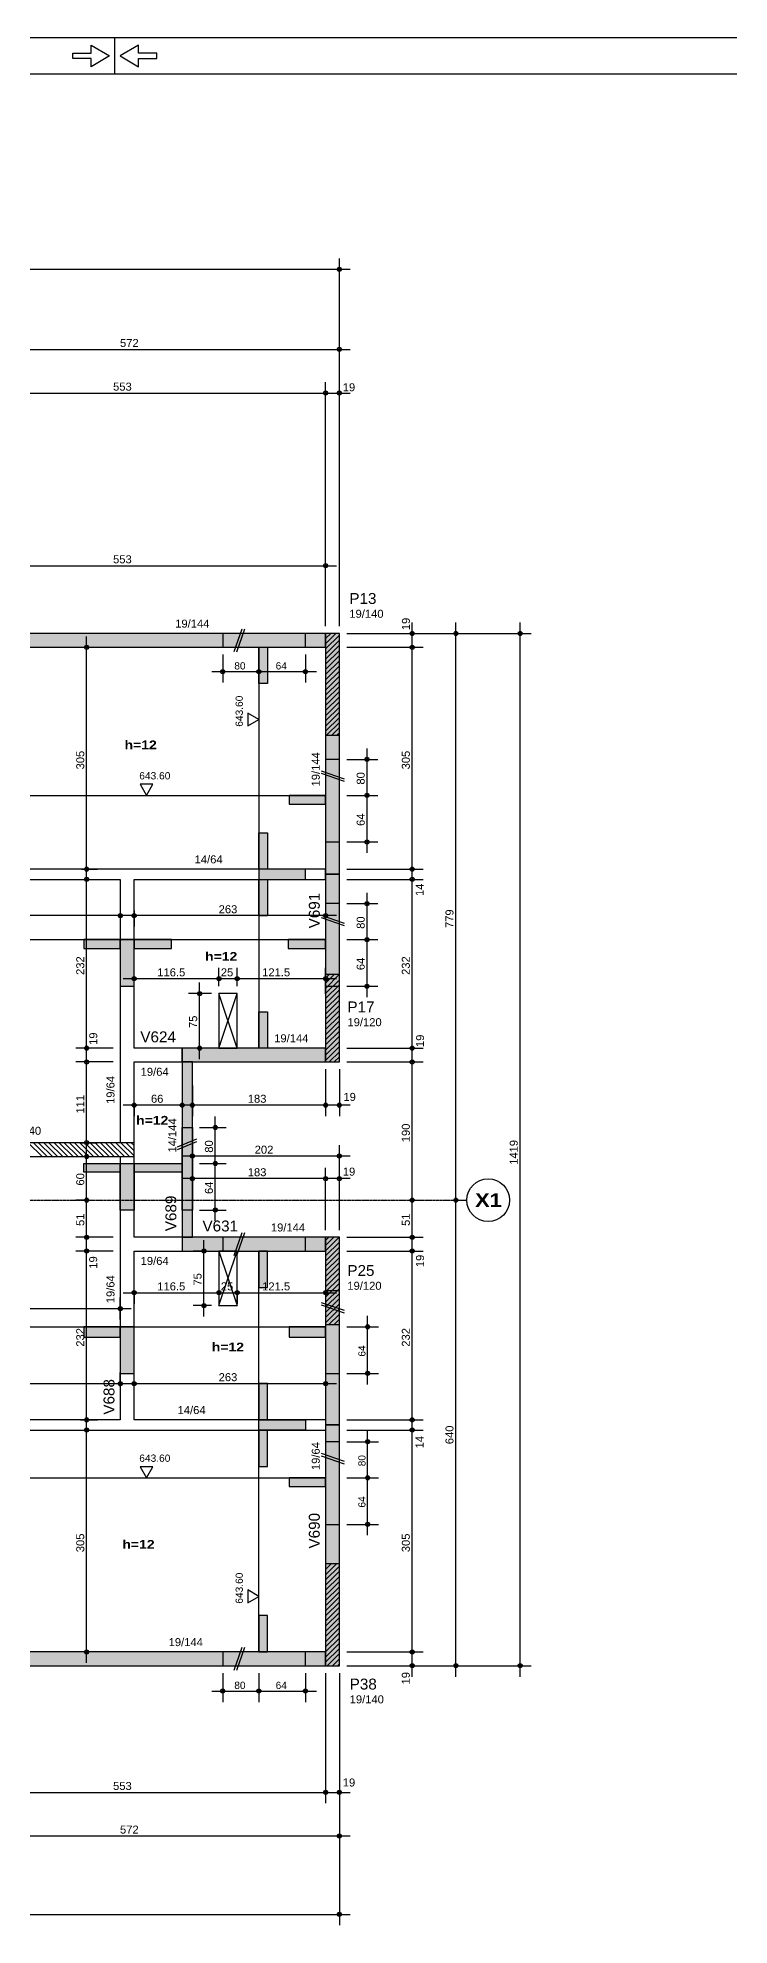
# Model space of a CAD drawing. Extents: x 0 to 7795, y 0 to 4205.
# Drawn here: x 4914 to 5864, y 1610 to 4205 of the extents above; entities that cross this region are included whole.
import ezdxf

# ---------------------------------------------------------------- set-up
doc = ezdxf.new("R2010")
doc.units = 0
doc.header["$MEASUREMENT"] = 0
for name, pattern in [('ESTILO_TQS_0002', [0.4, 0.1, -0.3]), ('ESTILO_TQS_0006', [0.3, 0.2, -0.1]), ('ESTILO_TQS_0007', [2.1, 1.5, -0.2, 0.2, -0.2])]:
    doc.linetypes.add(name, pattern=pattern)
for name, color, linetype in [('MTH-179', 1, 'CONTINUOUS'), ('MTH-224', 4, 'CONTINUOUS'), ('MTH-230', 1, 'CONTINUOUS'), ('MTH-COTAS7', 31, 'CONTINUOUS'), ('MTH-DIM-PILAR', 3, 'CONTINUOUS'), ('MTH-DIM-VIGA', 3, 'CONTINUOUS'), ('MTH-EIXO-214', 4, 'CONTINUOUS'), ('MTH-FACE-VIGA', 7, 'CONTINUOUS'), ('MTH-HACHURA-PILAR', 1, 'CONTINUOUS'), ('MTH-LINHA-SEÇÃO', 16, 'CONTINUOUS'), ('MTH-MARGEM', 5, 'CONTINUOUS'), ('MTH-PILAR-MORRE', 5, 'CONTINUOUS'), ('MTH-PILAR-SEGUE', 5, 'CONTINUOUS'), ('MTH-SIMB_COTA', 3, 'CONTINUOUS'), ('MTH-SOMB120', 56, 'CONTINUOUS'), ('MTH-SOMBRA21', 150, 'CONTINUOUS'), ('MTH-TIT1-VIGA', 5, 'CONTINUOUS'), ('MTH-TXT', 4, 'CONTINUOUS'), ('MTH-TXT-NEGRITO', 5, 'CONTINUOUS'), ('MTH-VIGA-INVERTIDA', 7, 'ESTILO_TQS_0002')]:
    doc.layers.add(name, color=color, linetype=linetype)
doc.styles.add('TQS_ARIAL', font='arial.ttf')
doc.styles.add('TQS_ARIAL_BLACK', font='ariblk.ttf')

msp = doc.modelspace()

# ---------------------------------------------------------------- linework, layer by layer
at = {"layer": 'MTH-179', "linetype": 'Continuous'}
for p, q in [((7795.004008, 4204.998269), (0.004008, 4204.998269)), ((5020.004008, 4154.998269), (5020.004008, 4204.998269))]:
    msp.add_line(p, q, dxfattribs=at)
for points in [[(5012.503275, 4179.998269), (4987.503275, 4164.998269), (4987.503275, 4176.248269), (4962.503275, 4176.248269), (4962.503275, 4183.748269), (4987.503275, 4183.748269), (4987.503275, 4194.998269), (5012.503275, 4179.998269)], [(5027.503275, 4179.998269), (5052.503275, 4164.998269), (5052.503275, 4176.248269), (5077.503275, 4176.248269), (5077.503275, 4183.748269), (5052.503275, 4183.748269), (5052.503275, 4194.998269), (5027.503275, 4179.998269)]]:
    msp.add_lwpolyline(points, dxfattribs=at)
at = {"layer": 'MTH-224', "linetype": 'Continuous'}
for points in [[(5202.548642, 3259.09894), (5217.847112, 3267.931943), (5202.548642, 3276.764067), (5202.548642, 3259.09894)], [(5054.751194, 3178.810307), (5063.584198, 3163.511837), (5072.416322, 3178.810307), (5054.751194, 3178.810307)], [(5054.751194, 2240.790798), (5063.584198, 2225.492328), (5072.416322, 2240.790798), (5054.751194, 2240.790798)], [(5202.548642, 2053.623595), (5217.847112, 2062.456598), (5202.548642, 2071.288722), (5202.548642, 2053.623595)]]:
    msp.add_lwpolyline(points, dxfattribs=at)
at = {"layer": 'MTH-230', "linetype": 'Continuous'}
for p, q in [((5163.011366, 2816.135401), (5188.011366, 2891.135401)), ((5188.011366, 2816.135401), (5163.011366, 2891.135401)), ((5163.011366, 2537.135499), (5188.011434, 2462.135499)), ((5163.011366, 2462.135499), (5188.011434, 2537.135498))]:
    msp.add_line(p, q, dxfattribs=at)
msp.add_circle((5532.930245, 2607.135465), 29.418879, dxfattribs=at)
at = {"layer": 'MTH-COTAS7', "linetype": 'Continuous'}
for p, q in [((5328.511366, 3396.1355), (5328.511366, 3901.665182)), ((561.511366, 3886.665182), (5343.511366, 3886.665182)), ((5328.511366, 3406.1355), (5328.511366, 3791.636556)), ((4741.511366, 3776.636556), (5343.511366, 3776.636556)), ((4741.511366, 3716.636556), (5324.511366, 3716.636556)), ((5294.511366, 3716.636556), (5343.511366, 3716.636556)), ((5309.511366, 3396.135501), (5309.511366, 3731.636556)), ((5309.511366, 3396.135501), (5309.511366, 3731.636556)), ((5328.511366, 3396.1355), (5328.511366, 3731.636556)), ((4741.511366, 3479.289635), (5324.511366, 3479.289635)), ((5309.511366, 3406.135501), (5309.511366, 3494.289635)), ((5428.511366, 3352.135501), (5428.511366, 3401.1355)), ((5488.511366, 2592.135465), (5488.511366, 3401.1355)), ((5576.757106, 1952.135502), (5576.757106, 3401.1355)), ((4981.296887, 3047.1355), (4981.296887, 3382.135501)), ((5338.511366, 3386.1355), (5503.511366, 3386.1355)), ((5338.511366, 3386.1355), (5591.757106, 3386.1355)), ((5338.511366, 3386.1355), (5443.511366, 3386.1355)), ((5428.511366, 3047.1355), (5428.511366, 3382.135501)), ((4980.507132, 3367.135501), (4996.296887, 3367.135501)), ((5168.281095, 3357.135501), (5168.281095, 3318.695251)), ((5281.847112, 3357.135501), (5281.847112, 3318.695251)), ((5338.511366, 3367.135501), (5443.511366, 3367.135501)), ((5338.511366, 3367.135501), (5443.511366, 3367.135501)), ((5153.281095, 3333.695251), (5232.847112, 3333.695251)), ((5202.847112, 3333.695251), (5296.847112, 3333.695251)), ((5217.847112, 3332.135501), (5217.847112, 3318.695251)), ((5217.847112, 3332.135501), (5217.847112, 3318.695251)), ((5366.515142, 3148.511837), (5366.515142, 3228.077854)), ((5338.511366, 3213.077854), (5381.515142, 3213.077854)), ((5366.515142, 3084.511837), (5366.515142, 3178.511837)), ((5338.511366, 3163.511837), (5381.515142, 3163.511837)), ((5338.511366, 3163.511837), (5381.515142, 3163.511837)), ((5338.511366, 3099.511837), (5381.515142, 3099.511837)), ((4974.19331, 3062.1355), (4996.296887, 3062.1355)), ((4981.296887, 2801.135501), (4981.296887, 3063.1355)), ((5338.511366, 3062.1355), (5443.511366, 3062.1355)), ((5338.511366, 3062.1355), (5443.511366, 3062.1355)), ((5428.511366, 3033.1355), (5428.511366, 3077.1355)), ((5428.511366, 2801.135501), (5428.511366, 3063.1355)), ((4986.511364, 3048.1355), (4996.296887, 3048.1355)), ((5338.511366, 3048.1355), (5443.511366, 3048.1355)), ((5338.511366, 3048.1355), (5443.511366, 3048.1355)), ((5027.511361, 3010.730314), (5027.511361, 2983.232143)), ((5338.511366, 3014.796526), (5381.515142, 3014.796526)), ((5366.515142, 2950.230509), (5366.515142, 3029.796526)), ((5042.511361, 2998.232143), (4633.515894, 2998.232143)), ((5324.511366, 2998.232143), (5031.511362, 2998.232143)), ((5046.511362, 3005.209208), (5046.511362, 2983.232143)), ((5309.511366, 3006.466869), (5309.511366, 2983.232143)), ((5338.511366, 2965.230509), (5381.515142, 2965.230509)), ((5338.511366, 2965.230509), (5381.515142, 2965.230509)), ((5366.515142, 2886.230509), (5366.515142, 2980.230509)), ((5178.011364, 2911.533561), (5031.511362, 2911.533561)), ((5046.511362, 2911.230509), (5046.511362, 2926.533561)), ((5136.395649, 2801.135501), (5136.395649, 2906.135495)), ((5203.011378, 2911.533561), (5148.011364, 2911.533561)), ((5163.011364, 2901.135495), (5163.011364, 2926.533561)), ((5163.011364, 2901.135495), (5163.011364, 2926.533561)), ((5324.511366, 2911.533561), (5173.011378, 2911.533561)), ((5188.011378, 2901.135495), (5188.011378, 2926.533561)), ((5188.011378, 2901.135495), (5188.011378, 2926.533561)), ((5309.511366, 2890.565791), (5309.511366, 2926.533561)), ((5153.011364, 2891.135495), (5121.395649, 2891.135495)), ((5338.511366, 2901.230509), (5381.515142, 2901.230509)), ((4981.296887, 2782.135501), (4981.296887, 2831.135501)), ((5428.511366, 2782.135501), (5428.511366, 2831.135501)), ((5017.511362, 2816.135501), (4966.296887, 2816.135501)), ((5017.511362, 2816.135501), (4966.296887, 2816.135501)), ((4981.296887, 2671.135503), (4981.296887, 2812.135501)), ((5135.522991, 2816.135501), (5121.395649, 2816.135501)), ((5338.511366, 2816.135501), (5443.511366, 2816.135501)), ((5338.511366, 2816.135501), (5443.511366, 2816.135501)), ((5428.511366, 2592.135465), (5428.511366, 2812.135501)), ((5017.511362, 2797.135501), (4966.296887, 2797.135501)), ((5017.511362, 2797.135501), (4966.296887, 2797.135501)), ((5309.511366, 2787.135501), (5309.511366, 2722.75702)), ((5309.511366, 2777.135501), (5309.511366, 2722.75702)), ((5328.511366, 2787.135501), (5328.511366, 2722.75702)), ((5338.511366, 2797.135501), (5443.511366, 2797.135501)), ((5338.511366, 2797.135501), (5443.511366, 2797.135501)), ((5126.511366, 2764.81614), (5126.511366, 2722.75702)), ((5127.511366, 2737.75702), (5031.511362, 2737.75702)), ((5046.511362, 2737.846859), (5046.511362, 2722.75702)), ((5324.511366, 2737.75702), (5111.511366, 2737.75702)), ((5112.511366, 2740.018856), (5112.511366, 2722.75702)), ((5343.511366, 2737.75702), (5294.511366, 2737.75702)), ((5136.511361, 2707.093613), (5173.025363, 2707.093613)), ((5158.025363, 2642.527597), (5158.025363, 2722.093613)), ((4972.576889, 2686.135503), (4996.296887, 2686.135503)), ((4981.296887, 2592.135465), (4981.296887, 2682.135503)), ((5126.511366, 2661.744112), (5126.511366, 2682.734436)), ((5158.025363, 2578.527597), (5158.025363, 2672.527597)), ((5328.511366, 2576.135501), (5328.511366, 2682.734436)), ((4972.742951, 2667.135503), (4996.296887, 2667.135503)), ((5343.511366, 2667.734436), (5111.511366, 2667.734436)), ((5126.511366, 2617.135465), (5126.511366, 2651.744112)), ((5136.511366, 2657.527597), (5173.025363, 2657.527597)), ((5136.511366, 2657.527597), (5173.025363, 2657.527597)), ((5309.511366, 2576.135501), (5309.511366, 2651.744112)), ((5309.511366, 2566.135501), (5309.511366, 2651.744112)), ((5328.511366, 2566.135501), (5328.511366, 2651.744112)), ((4981.296887, 2541.135501), (4981.296887, 2622.135465)), ((5324.511366, 2636.744112), (5111.511366, 2636.744112)), ((5343.511366, 2636.744112), (5294.511366, 2636.744112)), ((5428.511366, 2541.135501), (5428.511366, 2622.135465)), ((5488.511366, 1952.135502), (5488.511366, 2622.135465)), ((4984.173146, 2607.135465), (4966.296887, 2607.135465)), ((4984.173146, 2607.135465), (4966.296887, 2607.135465)), ((5429.759404, 2607.135465), (5443.511366, 2607.135465)), ((5429.759404, 2607.135465), (5443.511366, 2607.135465)), ((5489.759404, 2607.135465), (5503.511366, 2607.135465)), ((5490.732468, 2607.135465), (5503.511366, 2607.135465)), ((4981.296887, 2522.135501), (4981.296887, 2571.135501)), ((5136.511366, 2593.527597), (5173.025363, 2593.527597)), ((5428.511366, 2522.135501), (5428.511366, 2571.135501)), ((5017.511362, 2556.135501), (4966.296887, 2556.135501)), ((5017.511362, 2556.135501), (4966.296887, 2556.135501)), ((4981.296887, 2290.135499), (4981.296887, 2552.135501)), ((5142.458234, 2447.135499), (5142.458234, 2552.135501)), ((5338.511366, 2556.135501), (5443.511366, 2556.135501)), ((5338.511366, 2556.135501), (5443.511366, 2556.135501)), ((5428.511366, 2290.135499), (5428.511366, 2552.135501)), ((5017.511362, 2537.135501), (4966.296887, 2537.135501)), ((5017.511362, 2537.135501), (4966.296887, 2537.135501)), ((5139.984676, 2537.135501), (5127.458234, 2537.135501)), ((5338.511366, 2537.135501), (5443.511366, 2537.135501)), ((5338.511366, 2537.135501), (5443.511366, 2537.135501)), ((5027.511361, 2442.991494), (5027.511361, 2473.127822)), ((5031.511361, 2479.851799), (5178.011366, 2479.851799)), ((5046.511361, 2478.932403), (5046.511361, 2464.851799)), ((5148.011366, 2479.851799), (5203.011434, 2479.851799)), ((5163.011366, 2489.635499), (5163.011366, 2464.851799)), ((5163.011366, 2489.635499), (5163.011366, 2464.851799)), ((5173.011434, 2479.851799), (5324.511366, 2479.851799)), ((5188.011434, 2478.486152), (5188.011434, 2464.851799)), ((5188.011434, 2478.486152), (5188.011434, 2464.851799)), ((5309.511366, 2482.843499), (5309.511366, 2464.851799)), ((4741.511366, 2458.127822), (5042.511361, 2458.127822)), ((5153.011366, 2462.135499), (5127.458234, 2462.135499)), ((5367.314081, 2353.991494), (5367.314081, 2447.991494)), ((5338.511366, 2432.991494), (5382.314081, 2432.991494)), ((5027.511361, 2350.948365), (5027.511361, 2370.038858)), ((5046.511361, 2347.971278), (5046.511361, 2370.038858)), ((5338.511366, 2368.991494), (5382.314081, 2368.991494)), ((4633.515894, 2355.038858), (5042.511361, 2355.038858)), ((5031.511361, 2355.038858), (5324.511366, 2355.038858)), ((5309.511366, 2358.991494), (5309.511366, 2340.038858)), ((5428.511366, 2276.135499), (5428.511366, 2320.135499)), ((4972.788171, 2305.135499), (4996.296887, 2305.135499)), ((4981.296887, 1971.135501), (4981.296887, 2306.135499)), ((5338.511366, 2305.135499), (5443.511366, 2305.135499)), ((5338.511366, 2305.135499), (5443.511366, 2305.135499)), ((5338.511366, 2291.135499), (5443.511366, 2291.135499)), ((5338.511366, 2291.135499), (5443.511366, 2291.135499)), ((5367.314081, 2210.492328), (5367.314081, 2290.058344)), ((5428.511366, 1971.135501), (5428.511366, 2306.135499)), ((5338.511366, 2275.058344), (5382.314081, 2275.058344)), ((5367.314081, 2146.492328), (5367.314081, 2240.492328)), ((5338.511366, 2225.492328), (5382.314081, 2225.492328)), ((5338.511366, 2225.492328), (5382.314081, 2225.492328)), ((5338.511366, 2161.492328), (5382.314081, 2161.492328)), ((5428.511366, 1952.135502), (5428.511366, 2001.135501)), ((5338.511366, 1986.135501), (5443.511366, 1986.135501)), ((5338.511366, 1986.135501), (5443.511366, 1986.135501)), ((5168.281095, 1957.135501), (5168.281095, 1917.312793)), ((5217.847112, 1957.135501), (5217.847112, 1917.312793)), ((5217.847112, 1957.135501), (5217.847112, 1917.312793)), ((5281.847112, 1957.135501), (5281.847112, 1917.312793)), ((5309.511366, 1957.135501), (5309.511366, 1778.135501)), ((5309.511366, 1957.135501), (5309.511366, 1778.135501)), ((5328.511366, 1957.135502), (5328.511366, 1778.135501)), ((5328.511366, 1957.135502), (5328.511366, 1718.135501)), ((5328.511366, 1947.135502), (5328.511366, 1610.451785)), ((5338.511366, 1967.135502), (5443.511366, 1967.135502)), ((5338.511366, 1967.135502), (5503.511366, 1967.135502)), ((5338.511366, 1967.135502), (5591.757106, 1967.135502)), ((5153.281095, 1932.312793), (5232.847112, 1932.312793)), ((5202.847112, 1932.312793), (5296.847112, 1932.312793)), ((4741.511366, 1793.135501), (5324.511366, 1793.135501)), ((5294.511366, 1793.135501), (5343.511366, 1793.135501)), ((4741.511366, 1733.135501), (5343.511366, 1733.135501)), ((561.511366, 1625.451785), (5343.511366, 1625.451785))]:
    msp.add_line(p, q, dxfattribs=at)
at = {"layer": 'MTH-EIXO-214', "linetype": 'ESTILO_TQS_0007'}
msp.add_line((401.511366, 2607.135465), (5503.511366, 2607.135465), dxfattribs=at)
at = {"layer": 'MTH-FACE-VIGA', "linetype": 'Continuous'}
for points in [[(4925.511366, 3386.135501), (4648.515894, 3386.135501)], [(5309.511366, 3386.135501), (4925.511366, 3386.135501)], [(4648.515894, 3367.135501), (5309.511366, 3367.135501)], [(5309.511366, 3246.1355), (5309.511366, 3062.1355)], [(5328.511366, 3055.1355), (5328.511366, 3246.1355)], [(5309.511366, 3062.1355), (4648.515894, 3062.1355)], [(4629.515894, 3048.1355), (4925.511366, 3048.1355)], [(4925.511366, 3048.1355), (5027.511361, 3048.1355)], [(5027.511361, 3048.1355), (5027.511361, 2806.635501)], [(5046.511361, 2816.135501), (5046.511361, 3048.1355)], [(5046.511361, 3048.1355), (5309.511366, 3048.1355)], [(5309.511366, 3048.1355), (5309.511366, 2917.135501)], [(5328.511366, 2917.135501), (5328.511366, 3055.1355)], [(5163.011366, 2816.135401), (5188.011366, 2816.135401), (5188.011366, 2891.135401), (5163.011366, 2891.135401), (5163.011366, 2816.135401)], [(5027.511361, 2806.635501), (5027.511361, 2686.1355)], [(5119.511366, 2816.135501), (5046.511361, 2816.135501)], [(5309.511366, 2816.135501), (5119.511366, 2816.135501)], [(5046.511361, 2797.135501), (5112.511366, 2797.135501)], [(5046.511361, 2686.1355), (5046.511361, 2797.135501)], [(5112.511366, 2797.135501), (5112.511366, 2556.135501)], [(5126.511366, 2797.135501), (5309.511366, 2797.135501)], [(5126.511366, 2556.135501), (5126.511366, 2797.135501)], [(5027.511361, 2667.1355), (5027.511361, 2546.635501)], [(5046.511361, 2556.135501), (5046.511361, 2667.1355)], [(5027.511361, 2546.635501), (5027.511361, 2305.135499)], [(5112.511366, 2556.135501), (5046.511361, 2556.135501)], [(5309.511366, 2556.135501), (5126.511366, 2556.135501)], [(5046.511361, 2537.135501), (5119.511366, 2537.135501)], [(5046.511361, 2305.135499), (5046.511361, 2537.135501)], [(5119.511366, 2537.135501), (5309.511366, 2537.135501)], [(5163.011366, 2537.135499), (5163.011366, 2462.135499), (5188.011434, 2462.135499), (5188.011434, 2537.135498), (5163.011366, 2537.135499)], [(5309.511366, 2436.135501), (5309.511366, 2305.135499)], [(5328.511366, 2298.135499), (5328.511366, 2436.135501)], [(4925.511366, 2305.135499), (4629.515894, 2305.135499)], [(4648.515894, 2291.135499), (5309.511366, 2291.135499)], [(5027.511361, 2305.135499), (4925.511366, 2305.135499)], [(5309.511366, 2305.135499), (5046.511361, 2305.135499)], [(5309.511366, 2291.135499), (5309.511366, 2107.135502)], [(5328.511366, 2107.135502), (5328.511366, 2298.135499)], [(5309.511366, 1986.135501), (4648.515894, 1986.135501)], [(4648.511365, 1967.135501), (4925.511366, 1967.135501)], [(4925.511366, 1967.135501), (5309.511366, 1967.135501)]]:
    msp.add_lwpolyline(points, dxfattribs=at)
at = {"layer": 'MTH-HACHURA-PILAR', "linetype": 'Continuous'}
for p, q in [((5309.511366, 3372.038786), (5323.60808, 3386.1355)), ((5309.511366, 3379.109854), (5316.537012, 3386.1355)), ((5309.511366, 3364.967718), (5328.511366, 3383.967718)), ((5309.511366, 3357.89665), (5328.511366, 3376.89665)), ((5309.511366, 3350.825583), (5328.511366, 3369.825583)), ((5309.511366, 3343.754515), (5328.511366, 3362.754515)), ((5309.511366, 3336.683447), (5328.511366, 3355.683447)), ((5309.511366, 3329.612379), (5328.511366, 3348.612379)), ((5309.511366, 3322.541311), (5328.511366, 3341.541311)), ((5309.511366, 3315.470244), (5328.511366, 3334.470244)), ((5309.511366, 3308.399176), (5328.511366, 3327.399176)), ((5309.511366, 3301.328108), (5328.511366, 3320.328108)), ((5309.511366, 3294.25704), (5328.511366, 3313.25704)), ((5309.511366, 3287.185972), (5328.511366, 3306.185972)), ((5309.511366, 3280.114904), (5328.511366, 3299.114904)), ((5309.511366, 3273.043837), (5328.511366, 3292.043837)), ((5309.511366, 3265.972769), (5328.511366, 3284.972769)), ((5309.511366, 3258.901701), (5328.511366, 3277.901701)), ((5309.511366, 3251.830633), (5328.511366, 3270.830633)), ((5310.887301, 3246.1355), (5328.511366, 3263.759565)), ((5317.958368, 3246.1355), (5328.511366, 3256.688498)), ((5325.029436, 3246.1355), (5328.511366, 3249.61743)), ((5309.511366, 2898.277243), (5328.369624, 2917.135501)), ((5309.511366, 2905.34831), (5321.298557, 2917.135501)), ((5309.511366, 2912.419378), (5314.227489, 2917.135501)), ((5309.511366, 2891.206175), (5328.511366, 2910.206175)), ((5309.511366, 2884.135107), (5328.511366, 2903.135107)), ((5309.511366, 2877.064039), (5328.511366, 2896.064039)), ((5309.511366, 2869.992971), (5328.511366, 2888.992971)), ((5309.511366, 2862.921904), (5328.511366, 2881.921904)), ((5309.511366, 2855.850836), (5328.511366, 2874.850836)), ((5309.511366, 2848.779768), (5328.511366, 2867.779768)), ((5309.511366, 2841.7087), (5328.511366, 2860.7087)), ((5309.511366, 2834.637632), (5328.511366, 2853.637632)), ((5309.511366, 2827.566565), (5328.511366, 2846.566565)), ((5309.511366, 2820.495497), (5328.511366, 2839.495497)), ((5309.511366, 2813.424429), (5328.511366, 2832.424429)), ((5309.511366, 2806.353361), (5328.511366, 2825.353361)), ((5309.511366, 2799.282293), (5328.511366, 2818.282293)), ((5314.435642, 2797.135501), (5328.511366, 2811.211225)), ((5321.506709, 2797.135501), (5328.511366, 2804.140158)), ((4901.120263, 2686.1355), (4920.120263, 2667.1355)), ((4908.19133, 2686.1355), (4927.19133, 2667.1355)), ((4915.262398, 2686.1355), (4934.262398, 2667.1355)), ((4922.333466, 2686.1355), (4941.333466, 2667.1355)), ((4929.404534, 2686.1355), (4948.404534, 2667.1355)), ((4936.475602, 2686.1355), (4955.475602, 2667.1355)), ((4943.546669, 2686.1355), (4962.546669, 2667.1355)), ((4950.617737, 2686.1355), (4969.617737, 2667.1355)), ((4957.688805, 2686.1355), (4976.688805, 2667.1355)), ((4964.759873, 2686.1355), (4983.759873, 2667.1355)), ((4971.830941, 2686.1355), (4990.830941, 2667.1355)), ((4978.902008, 2686.1355), (4997.902008, 2667.1355)), ((4985.973076, 2686.1355), (5004.973076, 2667.1355)), ((4993.044144, 2686.1355), (5012.044144, 2667.1355)), ((5000.115212, 2686.1355), (5019.115212, 2667.1355)), ((5007.18628, 2686.1355), (5026.18628, 2667.1355)), ((5014.257348, 2686.1355), (5033.257348, 2667.1355)), ((5021.328415, 2686.1355), (5040.328415, 2667.1355)), ((5028.399483, 2686.1355), (5046.511366, 2668.023616)), ((5035.470551, 2686.1355), (5046.511366, 2675.094684)), ((5042.541619, 2686.1355), (5046.511366, 2682.165752)), ((5309.511366, 2537.652784), (5327.994083, 2556.135501)), ((5309.511366, 2544.723852), (5320.923015, 2556.135501)), ((5309.511366, 2551.79492), (5313.851947, 2556.135501)), ((5309.511366, 2530.581716), (5328.511366, 2549.581716)), ((5309.511366, 2523.510649), (5328.511366, 2542.510649)), ((5309.511366, 2516.439581), (5328.511366, 2535.439581)), ((5309.511366, 2509.368513), (5328.511366, 2528.368513)), ((5309.511366, 2502.297445), (5328.511366, 2521.297445)), ((5309.511366, 2495.226377), (5328.511366, 2514.226377)), ((5309.511366, 2488.15531), (5328.511366, 2507.15531)), ((5309.511366, 2481.084242), (5328.511366, 2500.084242)), ((5309.511366, 2474.013174), (5328.511366, 2493.013174)), ((5309.511366, 2466.942106), (5328.511366, 2485.942106)), ((5309.511366, 2459.871038), (5328.511366, 2478.871038)), ((5309.511366, 2452.799971), (5328.511366, 2471.799971)), ((5309.511366, 2445.728903), (5328.511366, 2464.728903)), ((5309.511366, 2438.657835), (5328.511366, 2457.657835)), ((5314.0601, 2436.135501), (5328.511366, 2450.586767)), ((5321.131168, 2436.135501), (5328.511366, 2443.515699)), ((5328.202236, 2436.135501), (5328.511366, 2436.444631)), ((5309.511366, 2092.175512), (5324.471356, 2107.135502)), ((5309.511366, 2099.24658), (5317.400288, 2107.135502)), ((5309.511366, 2106.317648), (5310.32922, 2107.135502)), ((5309.511366, 2085.104444), (5328.511366, 2104.104444)), ((5309.511366, 2078.033376), (5328.511366, 2097.033376)), ((5309.511366, 2070.962309), (5328.511366, 2089.962309)), ((5309.511366, 2063.891241), (5328.511366, 2082.891241)), ((5309.511366, 2056.820173), (5328.511366, 2075.820173)), ((5309.511366, 2049.749105), (5328.511366, 2068.749105)), ((5309.511366, 2042.678037), (5328.511366, 2061.678037)), ((5309.511366, 2035.60697), (5328.511366, 2054.60697)), ((5309.511366, 2028.535902), (5328.511366, 2047.535902)), ((5309.511366, 2021.464834), (5328.511366, 2040.464834)), ((5309.511366, 2014.393766), (5328.511366, 2033.393766)), ((5309.511366, 2007.322698), (5328.511366, 2026.322698)), ((5309.511366, 2000.251631), (5328.511366, 2019.251631)), ((5309.511366, 1993.180563), (5328.511366, 2012.180563)), ((5309.511366, 1986.109495), (5328.511366, 2005.109495)), ((5309.511366, 1979.038427), (5328.511366, 1998.038427)), ((5309.511366, 1971.967359), (5328.511366, 1990.967359)), ((5311.750577, 1967.135502), (5328.511366, 1983.896291)), ((5318.821644, 1967.135502), (5328.511366, 1976.825224)), ((5325.892712, 1967.135502), (5328.511366, 1969.754156))]:
    msp.add_line(p, q, dxfattribs=at)
at = {"layer": 'MTH-LINHA-SEÇÃO', "linetype": 'Continuous'}
for p, q in [((5184.14329, 3361.171612), (5195.065066, 3392.72341)), ((5187.480499, 3361.019921), (5198.402275, 3392.571718)), ((5217.847112, 3367.135501), (5217.847112, 2816.135501)), ((5303.395786, 3193.87845), (5334.947584, 3182.956674)), ((5303.547478, 3197.215659), (5335.099276, 3186.293883)), ((4354.512171, 3163.511837), (5309.511366, 3163.511837)), ((5303.395786, 2995.597122), (5334.947584, 2984.675346)), ((5303.547478, 2998.934331), (5335.099276, 2988.012555)), ((4304.512172, 2965.230509), (5046.511362, 2965.230509)), ((5046.511362, 2965.230509), (5309.511366, 2965.230509)), ((5105.923452, 2680.309643), (5132.47525, 2691.231419)), ((5106.075144, 2676.972433), (5132.626941, 2687.89421)), ((5184.14329, 2531.171612), (5195.065066, 2562.72341)), ((5187.480499, 2531.019921), (5198.402275, 2562.571718)), ((5217.847112, 1986.135501), (5217.847112, 2537.135501)), ((5303.547478, 2466.695316), (5335.099276, 2455.77354)), ((5303.395786, 2463.358107), (5334.947584, 2452.436331)), ((4304.512172, 2432.991494), (5309.511366, 2432.991494)), ((5303.547478, 2259.19615), (5335.099276, 2248.274374)), ((5303.395786, 2255.858941), (5334.947584, 2244.937164)), ((4354.512171, 2225.492328), (5309.511366, 2225.492328)), ((5184.14329, 1961.171612), (5195.065066, 1992.72341)), ((5187.480499, 1961.019921), (5198.402275, 1992.571718))]:
    msp.add_line(p, q, dxfattribs=at)
for points in [[(5168.281095, 3386.135501), (5168.281095, 3367.135501), (5281.847112, 3367.135501), (5281.847112, 3386.135501), (5168.281095, 3386.135501)], [(5217.847112, 3317.135501), (5217.847112, 3367.135501), (5229.847112, 3367.135501), (5229.847112, 3317.135501), (5217.847112, 3317.135501)], [(5328.511366, 3213.077854), (5309.511366, 3213.077854), (5309.511366, 3099.511837), (5328.511366, 3099.511837), (5328.511366, 3213.077854)], [(5309.511366, 3163.511837), (5259.511366, 3163.511837), (5259.511366, 3151.511837), (5309.511366, 3151.511837), (5309.511366, 3163.511837)], [(5217.847112, 3062.1355), (5217.847112, 3112.1355), (5229.847112, 3112.1355), (5229.847112, 3062.1355), (5217.847112, 3062.1355)], [(5281.847112, 3062.1355), (5217.847112, 3062.1355), (5217.847112, 3048.1355), (5281.847112, 3048.1355), (5281.847112, 3062.1355)], [(5217.847112, 2998.1355), (5217.847112, 3048.1355), (5229.847112, 3048.1355), (5229.847112, 2998.1355), (5217.847112, 2998.1355)], [(5328.511366, 3014.796526), (5309.511366, 3014.796526), (5309.511366, 2901.230509), (5328.511366, 2901.230509), (5328.511366, 3014.796526)], [(5027.511362, 2965.230509), (4977.511362, 2965.230509), (4977.511362, 2953.230509), (5027.511362, 2953.230509), (5027.511362, 2965.230509)], [(5046.511362, 2965.230509), (5027.511362, 2965.230509), (5027.511362, 2901.230509), (5046.511362, 2901.230509), (5046.511362, 2965.230509)], [(5098.011362, 2965.230509), (5046.511362, 2965.230509), (5046.511362, 2953.230509), (5098.011362, 2953.230509), (5098.011362, 2965.230509)], [(5309.511366, 2965.230509), (5258.011366, 2965.230509), (5258.011366, 2953.230509), (5309.511366, 2953.230509), (5309.511366, 2965.230509)], [(5217.847112, 2816.135501), (5217.847112, 2866.135501), (5229.847112, 2866.135501), (5229.847112, 2816.135501), (5217.847112, 2816.135501)], [(5112.511361, 2707.093613), (5126.511361, 2707.093613), (5126.511361, 2593.527597), (5112.511361, 2593.527597), (5112.511361, 2707.093613)], [(4977.511361, 2657.527597), (5027.511361, 2657.527597), (5027.511361, 2645.527597), (4977.511361, 2645.527597), (4977.511361, 2657.527597)], [(5027.511361, 2657.527597), (5046.511361, 2657.527597), (5046.511361, 2593.527597), (5027.511361, 2593.527597), (5027.511361, 2657.527597)], [(5046.511361, 2657.527597), (5112.511361, 2657.527597), (5112.511361, 2645.527597), (5046.511361, 2645.527597), (5046.511361, 2657.527597)], [(5168.281095, 2556.135501), (5168.281095, 2537.135501), (5281.847112, 2537.135501), (5281.847112, 2556.135501), (5168.281095, 2556.135501)], [(5217.847112, 2537.135501), (5217.847112, 2487.135501), (5229.847112, 2487.135501), (5229.847112, 2537.135501), (5217.847112, 2537.135501)], [(5328.511366, 2482.557511), (5309.511366, 2482.557511), (5309.511366, 2368.991494), (5328.511366, 2368.991494), (5328.511366, 2482.557511)], [(5027.511362, 2432.991494), (4977.511362, 2432.991494), (4977.511362, 2418.991494), (5027.511362, 2418.991494), (5027.511362, 2432.991494)], [(5046.511362, 2432.991494), (5027.511362, 2432.991494), (5027.511362, 2368.991494), (5046.511362, 2368.991494), (5046.511362, 2432.991494)], [(5309.511366, 2432.991494), (5259.511366, 2432.991494), (5259.511366, 2418.991494), (5309.511366, 2418.991494), (5309.511366, 2432.991494)], [(5217.847112, 2355.135501), (5217.847112, 2305.135501), (5229.847112, 2305.135501), (5229.847112, 2355.135501), (5217.847112, 2355.135501)], [(5281.847112, 2291.135501), (5217.847112, 2291.135501), (5217.847112, 2305.135501), (5281.847112, 2305.135501), (5281.847112, 2291.135501)], [(5217.847112, 2291.135501), (5217.847112, 2241.135501), (5229.847112, 2241.135501), (5229.847112, 2291.135501), (5217.847112, 2291.135501)], [(5328.511366, 2275.058344), (5309.511366, 2275.058344), (5309.511366, 2161.492328), (5328.511366, 2161.492328), (5328.511366, 2275.058344)], [(5309.511366, 2225.492328), (5259.511366, 2225.492328), (5259.511366, 2213.492328), (5309.511366, 2213.492328), (5309.511366, 2225.492328)], [(5217.847112, 2036.135501), (5217.847112, 1986.135501), (5229.847112, 1986.135501), (5229.847112, 2036.135501), (5217.847112, 2036.135501)], [(5168.281095, 1986.135501), (5168.281095, 1967.135501), (5281.847112, 1967.135501), (5281.847112, 1986.135501), (5168.281095, 1986.135501)]]:
    msp.add_lwpolyline(points, dxfattribs=at)
at = {"layer": 'MTH-MARGEM', "linetype": 'Continuous'}
msp.add_line((7745.004008, 4154.998269), (175.004008, 4154.998269), dxfattribs=at)
at = {"layer": 'MTH-PILAR-MORRE', "linetype": 'Continuous'}
for points in [[(5309.511366, 3246.1355), (5328.511366, 3246.1355), (5328.511366, 3386.1355), (5309.511366, 3386.1355), (5309.511366, 3246.1355)], [(5309.511366, 2797.135501), (5328.511366, 2797.135501), (5328.511366, 2917.135501), (5309.511366, 2917.135501), (5309.511366, 2797.135501)], [(5046.511366, 2667.1355), (5046.511366, 2686.1355), (4806.511366, 2686.1355), (4806.511366, 2667.1355), (5046.511366, 2667.1355)], [(5309.511366, 2436.135501), (5328.511366, 2436.135501), (5328.511366, 2556.135501), (5309.511366, 2556.135501), (5309.511366, 2436.135501)], [(5309.511366, 1967.135502), (5328.511366, 1967.135502), (5328.511366, 2107.135502), (5309.511366, 2107.135502), (5309.511366, 1967.135502)]]:
    msp.add_lwpolyline(points, dxfattribs=at)
at = {"layer": 'MTH-SIMB_COTA', "linetype": 'Continuous'}
for centre, radius in [((5328.511366, 3886.665182), 2.8), ((5328.511366, 3886.665182), 1.4), ((5328.511366, 3776.636556), 2.8), ((5328.511366, 3776.636556), 1.4), ((5309.511366, 3716.636556), 2.8), ((5309.511366, 3716.636556), 2.8), ((5309.511366, 3716.636556), 1.4), ((5309.511366, 3716.636556), 1.4), ((5328.511366, 3716.636556), 2.8), ((5328.511366, 3716.636556), 1.4), ((5309.511366, 3479.289635), 2.8), ((5309.511366, 3479.289635), 1.4), ((5428.511366, 3386.1355), 2.8), ((5428.511366, 3386.1355), 1.4), ((5488.511366, 3386.1355), 2.8), ((5488.511366, 3386.1355), 1.4), ((5576.757106, 3386.1355), 2.8), ((5576.757106, 3386.1355), 1.4), ((4981.296887, 3367.135501), 2.8), ((4981.296887, 3367.135501), 1.4), ((5428.511366, 3367.135501), 2.8), ((5428.511366, 3367.135501), 2.8), ((5428.511366, 3367.135501), 1.4), ((5428.511366, 3367.135501), 1.4), ((5168.281095, 3333.695251), 2.8), ((5168.281095, 3333.695251), 1.4), ((5217.847112, 3333.695251), 2.8), ((5217.847112, 3333.695251), 2.8), ((5217.847112, 3333.695251), 1.4), ((5217.847112, 3333.695251), 1.4), ((5281.847112, 3333.695251), 2.8), ((5281.847112, 3333.695251), 1.4), ((5366.515142, 3213.077854), 2.8), ((5366.515142, 3213.077854), 1.4), ((5366.515142, 3163.511837), 2.8), ((5366.515142, 3163.511837), 2.8), ((5366.515142, 3163.511837), 1.4), ((5366.515142, 3163.511837), 1.4), ((5366.515142, 3099.511837), 2.8), ((5366.515142, 3099.511837), 1.4), ((4981.296887, 3062.1355), 2.8), ((4981.296887, 3062.1355), 1.4), ((5428.511366, 3062.1355), 2.8), ((5428.511366, 3062.1355), 2.8), ((5428.511366, 3062.1355), 1.4), ((5428.511366, 3062.1355), 1.4), ((4981.296887, 3048.1355), 2.8), ((4981.296887, 3048.1355), 1.4), ((5428.511366, 3048.1355), 2.8), ((5428.511366, 3048.1355), 2.8), ((5428.511366, 3048.1355), 1.4), ((5428.511366, 3048.1355), 1.4), ((5366.515142, 3014.796526), 2.8), ((5366.515142, 3014.796526), 1.4), ((5027.511361, 2998.232143), 2.8), ((5027.511361, 2998.232143), 1.4), ((5046.511362, 2998.232143), 2.8), ((5046.511362, 2998.232143), 1.4), ((5309.511366, 2998.232143), 2.8), ((5309.511366, 2998.232143), 1.4), ((5366.515142, 2965.230509), 2.8), ((5366.515142, 2965.230509), 2.8), ((5366.515142, 2965.230509), 1.4), ((5366.515142, 2965.230509), 1.4), ((5046.511362, 2911.533561), 2.8), ((5046.511362, 2911.533561), 1.4), ((5163.011364, 2911.533561), 2.8), ((5163.011364, 2911.533561), 2.8), ((5163.011364, 2911.533561), 1.4), ((5163.011364, 2911.533561), 1.4), ((5188.011378, 2911.533561), 2.8), ((5188.011378, 2911.533561), 2.8), ((5188.011378, 2911.533561), 1.4), ((5188.011378, 2911.533561), 1.4), ((5309.511366, 2911.533561), 2.8), ((5309.511366, 2911.533561), 1.4), ((5136.395649, 2891.135495), 2.8), ((5136.395649, 2891.135495), 1.4), ((5366.515142, 2901.230509), 2.8), ((5366.515142, 2901.230509), 1.4), ((4981.296887, 2816.135501), 2.8), ((4981.296887, 2816.135501), 2.8), ((4981.296887, 2816.135501), 1.4), ((4981.296887, 2816.135501), 1.4), ((5136.395649, 2816.135501), 2.8), ((5136.395649, 2816.135501), 1.4), ((5428.511366, 2816.135501), 2.8), ((5428.511366, 2816.135501), 2.8), ((5428.511366, 2816.135501), 1.4), ((5428.511366, 2816.135501), 1.4), ((4981.296887, 2797.135501), 2.8), ((4981.296887, 2797.135501), 2.8), ((4981.296887, 2797.135501), 1.4), ((4981.296887, 2797.135501), 1.4), ((5428.511366, 2797.135501), 2.8), ((5428.511366, 2797.135501), 2.8), ((5428.511366, 2797.135501), 1.4), ((5428.511366, 2797.135501), 1.4), ((5046.511362, 2737.75702), 2.8), ((5046.511362, 2737.75702), 1.4), ((5112.511366, 2737.75702), 2.8), ((5112.511366, 2737.75702), 1.4), ((5126.511366, 2737.75702), 2.8), ((5126.511366, 2737.75702), 1.4), ((5309.511366, 2737.75702), 2.8), ((5309.511366, 2737.75702), 2.8), ((5309.511366, 2737.75702), 1.4), ((5309.511366, 2737.75702), 1.4), ((5328.511366, 2737.75702), 2.8), ((5328.511366, 2737.75702), 1.4), ((5158.025363, 2707.093613), 2.8), ((5158.025363, 2707.093613), 1.4), ((4981.296887, 2686.135503), 2.8), ((4981.296887, 2686.135503), 1.4), ((4981.296887, 2667.135503), 2.8), ((4981.296887, 2667.135503), 1.4), ((5126.511366, 2667.734436), 2.8), ((5126.511366, 2667.734436), 1.4), ((5158.025363, 2657.527597), 2.8), ((5158.025363, 2657.527597), 2.8), ((5158.025363, 2657.527597), 1.4), ((5158.025363, 2657.527597), 1.4), ((5328.511366, 2667.734436), 2.8), ((5328.511366, 2667.734436), 1.4), ((5126.511366, 2636.744112), 2.8), ((5126.511366, 2636.744112), 1.4), ((5309.511366, 2636.744112), 2.8), ((5309.511366, 2636.744112), 2.8), ((5309.511366, 2636.744112), 1.4), ((5309.511366, 2636.744112), 1.4), ((5328.511366, 2636.744112), 2.8), ((5328.511366, 2636.744112), 1.4), ((4981.296887, 2607.135465), 2.8), ((4981.296887, 2607.135465), 2.8), ((4981.296887, 2607.135465), 1.4), ((4981.296887, 2607.135465), 1.4), ((5158.025363, 2593.527597), 2.8), ((5158.025363, 2593.527597), 1.4), ((5428.511366, 2607.135465), 2.8), ((5428.511366, 2607.135465), 2.8), ((5428.511366, 2607.135465), 1.4), ((5428.511366, 2607.135465), 1.4), ((5488.511366, 2607.135465), 2.8), ((5488.511366, 2607.135465), 2.8), ((5488.511366, 2607.135465), 1.4), ((5488.511366, 2607.135465), 1.4), ((4981.296887, 2556.135501), 2.8), ((4981.296887, 2556.135501), 2.8), ((4981.296887, 2556.135501), 1.4), ((4981.296887, 2556.135501), 1.4), ((5428.511366, 2556.135501), 2.8), ((5428.511366, 2556.135501), 2.8), ((5428.511366, 2556.135501), 1.4), ((5428.511366, 2556.135501), 1.4), ((4981.296887, 2537.135501), 2.8), ((4981.296887, 2537.135501), 2.8), ((4981.296887, 2537.135501), 1.4), ((4981.296887, 2537.135501), 1.4), ((5142.458234, 2537.135501), 2.8), ((5142.458234, 2537.135501), 1.4), ((5428.511366, 2537.135501), 2.8), ((5428.511366, 2537.135501), 2.8), ((5428.511366, 2537.135501), 1.4), ((5428.511366, 2537.135501), 1.4), ((5046.511361, 2479.851799), 2.8), ((5046.511361, 2479.851799), 1.4), ((5142.458234, 2462.135499), 2.8), ((5163.011366, 2479.851799), 2.8), ((5163.011366, 2479.851799), 2.8), ((5163.011366, 2479.851799), 1.4), ((5163.011366, 2479.851799), 1.4), ((5188.011434, 2479.851799), 2.8), ((5188.011434, 2479.851799), 2.8), ((5188.011434, 2479.851799), 1.4), ((5188.011434, 2479.851799), 1.4), ((5309.511366, 2479.851799), 2.8), ((5309.511366, 2479.851799), 1.4), ((5027.511361, 2458.127822), 2.8), ((5027.511361, 2458.127822), 1.4), ((5142.458234, 2462.135499), 1.4), ((5367.314081, 2432.991494), 2.8), ((5367.314081, 2432.991494), 1.4), ((5367.314081, 2368.991494), 2.8), ((5367.314081, 2368.991494), 1.4), ((5027.511361, 2355.038858), 2.8), ((5027.511361, 2355.038858), 1.4), ((5046.511361, 2355.038858), 2.8), ((5046.511361, 2355.038858), 1.4), ((5309.511366, 2355.038858), 2.8), ((5309.511366, 2355.038858), 1.4), ((4981.296887, 2305.135499), 2.8), ((4981.296887, 2291.135499), 2.8), ((4981.296887, 2305.135499), 1.4), ((4981.296887, 2291.135499), 1.4), ((5428.511366, 2305.135499), 2.8), ((5428.511366, 2305.135499), 2.8), ((5428.511366, 2291.135499), 2.8), ((5428.511366, 2291.135499), 2.8), ((5428.511366, 2305.135499), 1.4), ((5428.511366, 2305.135499), 1.4), ((5428.511366, 2291.135499), 1.4), ((5428.511366, 2291.135499), 1.4), ((5367.314081, 2275.058344), 2.8), ((5367.314081, 2275.058344), 1.4), ((5367.314081, 2225.492328), 2.8), ((5367.314081, 2225.492328), 2.8), ((5367.314081, 2225.492328), 1.4), ((5367.314081, 2225.492328), 1.4), ((5367.314081, 2161.492328), 2.8), ((5367.314081, 2161.492328), 1.4), ((4981.296887, 1986.135501), 2.8), ((4981.296887, 1986.135501), 1.4), ((5428.511366, 1986.135501), 2.8), ((5428.511366, 1986.135501), 2.8), ((5428.511366, 1986.135501), 1.4), ((5428.511366, 1986.135501), 1.4), ((5428.511366, 1967.135502), 2.8), ((5428.511366, 1967.135502), 1.4), ((5488.511366, 1967.135502), 2.8), ((5488.511366, 1967.135502), 1.4), ((5576.757106, 1967.135502), 2.8), ((5576.757106, 1967.135502), 1.4), ((5168.281095, 1932.312793), 2.8), ((5168.281095, 1932.312793), 1.4), ((5217.847112, 1932.312793), 2.8), ((5217.847112, 1932.312793), 2.8), ((5217.847112, 1932.312793), 1.4), ((5217.847112, 1932.312793), 1.4), ((5281.847112, 1932.312793), 2.8), ((5281.847112, 1932.312793), 1.4), ((5309.511366, 1793.135501), 2.8), ((5309.511366, 1793.135501), 2.8), ((5309.511366, 1793.135501), 1.4), ((5309.511366, 1793.135501), 1.4), ((5328.511366, 1793.135501), 2.8), ((5328.511366, 1793.135501), 1.4), ((5328.511366, 1733.135501), 2.8), ((5328.511366, 1733.135501), 1.4), ((5328.511366, 1625.451785), 2.8), ((5328.511366, 1625.451785), 1.4)]:
    msp.add_circle(centre, radius, dxfattribs=at)
at = {"layer": 'MTH-SOMB120', "linetype": 'Continuous'}
for points in [[(4634.511366, 3367.135501), (5309.511366, 3367.135501), (5309.511366, 3386.135501), (4648.511366, 3386.135501)], [(5328.511366, 3055.135534), (5328.511366, 3386.1355), (5309.511366, 3386.1355), (5309.511366, 3055.135534), (5328.511366, 3055.135534)], [(5328.511366, 3055.135534), (5309.511366, 3055.135534), (5309.511366, 2797.135501), (5328.511366, 2797.135501), (5328.511366, 3055.135534)], [(5112.511366, 2797.135534), (5309.411366, 2797.135534), (5309.411366, 2816.135534), (5112.511366, 2816.135534), (5112.511366, 2797.135534)], [(5126.511366, 2556.135534), (5126.511366, 2797.135534), (5112.511366, 2797.135534), (5112.511366, 2556.135534), (5126.511366, 2556.135534)], [(5112.511366, 2537.135534), (5309.411366, 2537.135534), (5309.411366, 2556.135534), (5112.511366, 2556.135534), (5112.511366, 2537.135534)], [(5328.511366, 2298.135533), (5328.511366, 2556.135501), (5309.511366, 2556.135501), (5309.511366, 2298.135533), (5328.511366, 2298.135533)], [(5328.511366, 2298.135533), (5309.511366, 2298.135533), (5309.511366, 1967.235535), (5328.511366, 1967.235535), (5328.511366, 2298.135533)], [(4648.511366, 1967.135572), (5309.511366, 1967.135572), (5309.511366, 1986.135572), (4634.511366, 1986.135572)]]:
    msp.add_lwpolyline(points, dxfattribs=at)
for points in [[(5309.511366, 3367.135501), (4648.511366, 3386.135501), (4634.511366, 3367.135501)], [(5309.511366, 3367.135501), (5309.511366, 3386.135501), (4648.511366, 3386.135501)], [(5328.511366, 3055.135534), (5328.511366, 3386.1355), (5309.511366, 3386.1355)], [(5328.511366, 3055.135534), (5309.511366, 3386.1355), (5309.511366, 3055.135534)], [(5328.511366, 3055.135534), (5309.511366, 3055.135534), (5309.511366, 2797.135501)], [(5328.511366, 3055.135534), (5309.511366, 2797.135501), (5328.511366, 2797.135501)], [(5328.511366, 3055.135534), (5309.511366, 3055.135534), (5328.511366, 3055.135534)], [(5328.511366, 3055.135534), (5328.511366, 2797.135501), (5328.511366, 3055.135534)], [(5112.511366, 2797.135534), (5309.411366, 2797.135534), (5309.411366, 2816.135534)], [(5112.511366, 2797.135534), (5309.411366, 2816.135534), (5112.511366, 2816.135534)], [(5112.511366, 2797.135534), (5112.511366, 2816.135534), (5112.511366, 2797.135534)], [(5126.511366, 2556.135534), (5126.511366, 2797.135534), (5112.511366, 2797.135534)], [(5126.511366, 2556.135534), (5112.511366, 2797.135534), (5112.511366, 2556.135534)], [(5112.511366, 2537.135534), (5309.411366, 2537.135534), (5309.411366, 2556.135534)], [(5112.511366, 2537.135534), (5309.411366, 2556.135534), (5112.511366, 2556.135534)], [(5112.511366, 2537.135534), (5112.511366, 2556.135534), (5112.511366, 2537.135534)], [(5126.511366, 2556.135534), (5112.511366, 2556.135534), (5126.511366, 2556.135534)], [(5328.511366, 2298.135533), (5328.511366, 2556.135501), (5309.511366, 2556.135501)], [(5328.511366, 2298.135533), (5309.511366, 2556.135501), (5309.511366, 2298.135533)], [(5328.511366, 2298.135533), (5309.511366, 2298.135533), (5309.511366, 1967.235535)], [(5328.511366, 2298.135533), (5309.511366, 1967.235535), (5328.511366, 1967.235535)], [(5328.511366, 2298.135533), (5309.511366, 2298.135533), (5328.511366, 2298.135533)], [(5328.511366, 2298.135533), (5328.511366, 1967.235535), (5328.511366, 2298.135533)], [(4634.511366, 1986.135572), (4648.511366, 1967.135572), (5309.511366, 1986.135572)], [(5309.511366, 1986.135572), (4648.511366, 1967.135572), (5309.511366, 1967.135572)]]:
    msp.add_solid(points, dxfattribs=at)
at = {"layer": 'MTH-SOMBRA21', "linetype": 'Continuous'}
for points in [[(5168.281095, 3386.135501), (5168.281095, 3367.135501), (5281.847112, 3367.135501)], [(5168.281095, 3386.135501), (5281.847112, 3367.135501), (5281.847112, 3386.135501)], [(5168.281095, 3386.135501), (5281.847112, 3386.135501), (5168.281095, 3386.135501)], [(5217.847112, 3317.135501), (5217.847112, 3367.135501), (5229.847112, 3367.135501)], [(5217.847112, 3317.135501), (5229.847112, 3367.135501), (5229.847112, 3317.135501)], [(5217.847112, 3317.135501), (5229.847112, 3317.135501), (5217.847112, 3317.135501)], [(5328.511366, 3213.077854), (5309.511366, 3213.077854), (5309.511366, 3099.511837)], [(5328.511366, 3213.077854), (5309.511366, 3099.511837), (5328.511366, 3099.511837)], [(5328.511366, 3213.077854), (5328.511366, 3099.511837), (5328.511366, 3213.077854)], [(5309.511366, 3163.511837), (5259.511366, 3163.511837), (5259.511366, 3151.511837)], [(5309.511366, 3163.511837), (5259.511366, 3151.511837), (5309.511366, 3151.511837)], [(5309.511366, 3163.511837), (5309.511366, 3151.511837), (5309.511366, 3163.511837)], [(5217.847112, 3062.1355), (5217.847112, 3112.1355), (5229.847112, 3112.1355)], [(5217.847112, 3062.1355), (5229.847112, 3112.1355), (5229.847112, 3062.1355)], [(5217.847112, 3062.1355), (5229.847112, 3062.1355), (5217.847112, 3062.1355)], [(5281.847112, 3062.1355), (5217.847112, 3062.1355), (5217.847112, 3048.1355)], [(5281.847112, 3062.1355), (5217.847112, 3048.1355), (5281.847112, 3048.1355)], [(5281.847112, 3062.1355), (5281.847112, 3048.1355), (5281.847112, 3062.1355)], [(5217.847112, 2998.1355), (5217.847112, 3048.1355), (5229.847112, 3048.1355)], [(5217.847112, 2998.1355), (5229.847112, 3048.1355), (5229.847112, 2998.1355)], [(5328.511366, 3014.796526), (5309.511366, 3014.796526), (5309.511366, 2901.230509)], [(5328.511366, 3014.796526), (5309.511366, 2901.230509), (5328.511366, 2901.230509)], [(5328.511366, 3014.796526), (5328.511366, 2901.230509), (5328.511366, 3014.796526)], [(5217.847112, 2998.1355), (5229.847112, 2998.1355), (5217.847112, 2998.1355)], [(5027.511362, 2965.230509), (4977.511362, 2965.230509), (4977.511362, 2953.230509)], [(5027.511362, 2965.230509), (4977.511362, 2953.230509), (5027.511362, 2953.230509)], [(5046.511362, 2965.230509), (5027.511362, 2965.230509), (5027.511362, 2901.230509)], [(5046.511362, 2965.230509), (5027.511362, 2901.230509), (5046.511362, 2901.230509)], [(5027.511362, 2965.230509), (5027.511362, 2953.230509), (5027.511362, 2965.230509)], [(5098.011362, 2965.230509), (5046.511362, 2965.230509), (5046.511362, 2953.230509)], [(5098.011362, 2965.230509), (5046.511362, 2953.230509), (5098.011362, 2953.230509)], [(5046.511362, 2965.230509), (5046.511362, 2901.230509), (5046.511362, 2965.230509)], [(5098.011362, 2965.230509), (5098.011362, 2953.230509), (5098.011362, 2965.230509)], [(5309.511366, 2965.230509), (5258.011366, 2965.230509), (5258.011366, 2953.230509)], [(5309.511366, 2965.230509), (5258.011366, 2953.230509), (5309.511366, 2953.230509)], [(5309.511366, 2965.230509), (5309.511366, 2953.230509), (5309.511366, 2965.230509)], [(5217.847112, 2816.135501), (5217.847112, 2866.135501), (5229.847112, 2866.135501)], [(5217.847112, 2816.135501), (5229.847112, 2866.135501), (5229.847112, 2816.135501)], [(5217.847112, 2816.135501), (5229.847112, 2816.135501), (5217.847112, 2816.135501)], [(5112.511361, 2707.093613), (5126.511361, 2707.093613), (5126.511361, 2593.527597)], [(5112.511361, 2707.093613), (5126.511361, 2593.527597), (5112.511361, 2593.527597)], [(5112.511361, 2707.093613), (5112.511361, 2593.527597), (5112.511361, 2707.093613)], [(4977.511361, 2657.527597), (5027.511361, 2657.527597), (5027.511361, 2645.527597)], [(4977.511361, 2657.527597), (5027.511361, 2645.527597), (4977.511361, 2645.527597)], [(4977.511361, 2657.527597), (4977.511361, 2645.527597), (4977.511361, 2657.527597)], [(5027.511361, 2657.527597), (5046.511361, 2657.527597), (5046.511361, 2593.527597)], [(5027.511361, 2657.527597), (5046.511361, 2593.527597), (5027.511361, 2593.527597)], [(5027.511361, 2657.527597), (5027.511361, 2593.527597), (5027.511361, 2657.527597)], [(5046.511361, 2657.527597), (5112.511361, 2657.527597), (5112.511361, 2645.527597)], [(5046.511361, 2657.527597), (5112.511361, 2645.527597), (5046.511361, 2645.527597)], [(5046.511361, 2657.527597), (5046.511361, 2645.527597), (5046.511361, 2657.527597)], [(5168.281095, 2556.135501), (5168.281095, 2537.135501), (5281.847112, 2537.135501)], [(5168.281095, 2556.135501), (5281.847112, 2537.135501), (5281.847112, 2556.135501)], [(5168.281095, 2556.135501), (5281.847112, 2556.135501), (5168.281095, 2556.135501)], [(5217.847112, 2537.135501), (5217.847112, 2487.135501), (5229.847112, 2487.135501)], [(5217.847112, 2537.135501), (5229.847112, 2487.135501), (5229.847112, 2537.135501)], [(5217.847112, 2537.135501), (5229.847112, 2537.135501), (5217.847112, 2537.135501)], [(5328.511366, 2482.557511), (5309.511366, 2482.557511), (5309.511366, 2368.991494)], [(5328.511366, 2482.557511), (5309.511366, 2368.991494), (5328.511366, 2368.991494)], [(5328.511366, 2482.557511), (5328.511366, 2368.991494), (5328.511366, 2482.557511)], [(5027.511362, 2432.991494), (4977.511362, 2432.991494), (4977.511362, 2418.991494)], [(5027.511362, 2432.991494), (4977.511362, 2418.991494), (5027.511362, 2418.991494)], [(5046.511362, 2432.991494), (5027.511362, 2432.991494), (5027.511362, 2368.991494)], [(5046.511362, 2432.991494), (5027.511362, 2368.991494), (5046.511362, 2368.991494)], [(5027.511362, 2432.991494), (5027.511362, 2418.991494), (5027.511362, 2432.991494)], [(5046.511362, 2432.991494), (5046.511362, 2368.991494), (5046.511362, 2432.991494)], [(5309.511366, 2432.991494), (5259.511366, 2432.991494), (5259.511366, 2418.991494)], [(5309.511366, 2432.991494), (5259.511366, 2418.991494), (5309.511366, 2418.991494)], [(5309.511366, 2432.991494), (5309.511366, 2418.991494), (5309.511366, 2432.991494)], [(5217.847112, 2355.135501), (5217.847112, 2305.135501), (5229.847112, 2305.135501)], [(5217.847112, 2355.135501), (5229.847112, 2305.135501), (5229.847112, 2355.135501)], [(5217.847112, 2355.135501), (5229.847112, 2355.135501), (5217.847112, 2355.135501)], [(5281.847112, 2291.135501), (5217.847112, 2291.135501), (5217.847112, 2305.135501)], [(5281.847112, 2291.135501), (5217.847112, 2305.135501), (5281.847112, 2305.135501)], [(5217.847112, 2291.135501), (5217.847112, 2241.135501), (5229.847112, 2241.135501)], [(5217.847112, 2291.135501), (5229.847112, 2241.135501), (5229.847112, 2291.135501)], [(5217.847112, 2291.135501), (5229.847112, 2291.135501), (5217.847112, 2291.135501)], [(5281.847112, 2291.135501), (5281.847112, 2305.135501), (5281.847112, 2291.135501)], [(5328.511366, 2275.058344), (5309.511366, 2275.058344), (5309.511366, 2161.492328)], [(5328.511366, 2275.058344), (5309.511366, 2161.492328), (5328.511366, 2161.492328)], [(5328.511366, 2275.058344), (5328.511366, 2161.492328), (5328.511366, 2275.058344)], [(5309.511366, 2225.492328), (5259.511366, 2225.492328), (5259.511366, 2213.492328)], [(5309.511366, 2225.492328), (5259.511366, 2213.492328), (5309.511366, 2213.492328)], [(5309.511366, 2225.492328), (5309.511366, 2213.492328), (5309.511366, 2225.492328)], [(5217.847112, 2036.135501), (5217.847112, 1986.135501), (5229.847112, 1986.135501)], [(5217.847112, 2036.135501), (5229.847112, 1986.135501), (5229.847112, 2036.135501)], [(5217.847112, 2036.135501), (5229.847112, 2036.135501), (5217.847112, 2036.135501)], [(5168.281095, 1986.135501), (5168.281095, 1967.135501), (5281.847112, 1967.135501)], [(5168.281095, 1986.135501), (5281.847112, 1967.135501), (5281.847112, 1986.135501)], [(5168.281095, 1986.135501), (5281.847112, 1986.135501), (5168.281095, 1986.135501)]]:
    msp.add_solid(points, dxfattribs=at)
at = {"layer": 'MTH-VIGA-INVERTIDA', "linetype": 'ESTILO_TQS_0006'}
for p, q in [((4918.511366, 3367.135501), (4932.511366, 3367.135501)), ((5309.511366, 3048.1355), (5309.511366, 3062.1355)), ((5112.511366, 2797.135501), (5112.511366, 2816.135501)), ((5112.511366, 2556.135501), (5112.511366, 2537.135501)), ((5309.511366, 2305.135499), (5309.511366, 2291.135499))]:
    msp.add_line(p, q, dxfattribs=at)

# ---------------------------------------------------------------- texts
at = {"layer": 'MTH-COTAS7', "linetype": 'Continuous', "style": 'TQS_ARIAL'}
for s, height, p in [('572', 11, (5027.111366, 3779.936556)), ('553', 11, (5017.611366, 3719.936556)), ('19', 11, (5333.062591, 3719.065443)), ('553', 11, (5017.611366, 3482.589635)), ('80', 9.9, (5184.154104, 3336.665251)), ('64', 9.9, (5240.937112, 3336.665251)), ('263', 11, (5162.611364, 3001.532143)), ('116.5', 11, (5078.361363, 2914.833561)), ('25', 11, (5165.611371, 2914.833561)), ('121.5', 11, (5222.361372, 2914.833561)), ('66', 11, (5069.611364, 2741.05702)), ('183', 11, (5202.611366, 2741.05702)), ('19', 11, (5333.981627, 2743.584932)), ('202', 11, (5212.111366, 2671.034436)), ('183', 11, (5202.611366, 2640.044112)), ('19', 11, (5333.13899, 2640.88675)), ('116.5', 11, (5078.361364, 2483.151799)), ('25', 11, (5165.6114, 2483.151799)), ('121.5', 11, (5222.3614, 2483.151799)), ('263', 11, (5162.611364, 2358.338858)), ('80', 9.9, (5184.154104, 1935.282793)), ('64', 9.9, (5240.937112, 1935.282793)), ('553', 11, (5017.611366, 1796.435501)), ('19', 11, (5333.072742, 1801.199504)), ('572', 11, (5027.111366, 1736.435501))]:
    msp.add_text(s, height=height, dxfattribs=at).set_placement(p)
for s, height, p in [('19', 11, (5425.360422, 3390.59534)), ('305', 11, (4977.996887, 3199.2355)), ('305', 11, (5425.211366, 3199.2355)), ('80', 11, (5363.215142, 3178.394846)), ('64', 11, (5363.215142, 3121.611837)), ('14', 11, (5444.225809, 3025.289097)), ('80', 11, (5363.215142, 2980.113518)), ('779', 11, (5485.211366, 2981.235483)), ('232', 11, (4977.996887, 2916.7355)), ('64', 11, (5363.215142, 2923.330509)), ('232', 11, (5425.211366, 2916.7355)), ('75', 11, (5133.095649, 2843.735498)), ('19', 11, (4995.879667, 2820.545429)), ('19', 11, (5444.740142, 2817.647774)), ('111', 11, (4977.996887, 2726.235502)), ('190', 11, (5425.211366, 2686.735483)), ('80', 11, (5154.725363, 2672.410605)), ('1419', 11, (5573.457106, 2655.735501)), ('60', 11, (4977.996887, 2627.235484)), ('64', 11, (5154.725363, 2615.627597)), ('51', 11, (4977.996887, 2571.735483)), ('51', 11, (5425.211366, 2571.735483)), ('19', 11, (4995.784796, 2512.949971)), ('19', 11, (5444.757921, 2515.01992)), ('75', 11, (5139.158234, 2489.7355)), ('232', 11, (4977.996887, 2405.7355)), ('232', 11, (5425.211366, 2405.7355)), ('64', 9.9, (5364.344081, 2392.081494)), ('640', 11, (5485.211366, 2271.735484)), ('14', 11, (5444.029774, 2266.040717)), ('80', 9.9, (5364.344081, 2241.365336)), ('64', 9.9, (5364.344081, 2184.582328)), ('305', 11, (4977.996887, 2123.2355)), ('305', 11, (5425.211366, 2123.2355)), ('19', 11, (5425.211366, 1941.468839))]:
    msp.add_text(s, height=height, rotation=90, dxfattribs=at).set_placement(p)
at = {"layer": 'MTH-DIM-PILAR', "linetype": 'Continuous', "style": 'TQS_ARIAL'}
for s, p in [('19/140', (5342.157677, 3407.731095)), ('19/120', (5339.534968, 2846.283255)), ('19/240', (4871.787655, 2697.034829)), ('19/120', (5339.420854, 2483.993757)), ('19/140', (5342.61248, 1915.480089))]:
    msp.add_text(s, height=11, dxfattribs=at).set_placement(p)
at = {"layer": 'MTH-DIM-VIGA', "linetype": 'Continuous', "style": 'TQS_ARIAL'}
for s, p in [('19/144', (5102.944233, 3394.135501)), ('19/144', (5238.948802, 2824.135501)), ('19/64', (5055.4848, 2778.135501)), ('19/144', (5234.413703, 2564.135501)), ('19/64', (5055.4848, 2518.135501)), ('14/64', (5106.231551, 2313.135499))]:
    msp.add_text(s, height=11, dxfattribs=at).set_placement(p)
for s, rotation, p in [('19/144', 90, (5301.511366, 3175.891961)), ('14/64', 360, (5129.622971, 3070.1355)), ('19/64', 90, (5019.511361, 2739.385643)), ('14/144', 90, (5104.511366, 2672.579693)), ('19/64', 90, (5019.511361, 2465.430204)), ('19/64', 90, (5301.511366, 2236.135499)), ('19/144', 360, (5093.959099, 1994.135501))]:
    msp.add_text(s, height=11, rotation=rotation, dxfattribs=at).set_placement(p)
at = {"layer": 'MTH-PILAR-SEGUE', "linetype": 'Continuous', "style": 'TQS_ARIAL'}
for s, p in [('P13', (5342.157677, 3426.731095)), ('P17', (5339.534968, 2865.283255)), ('P25', (5339.420854, 2502.993757)), ('P38', (5342.61248, 1934.480089))]:
    msp.add_text(s, height=15, dxfattribs=at).set_placement(p)
at = {"layer": 'MTH-TIT1-VIGA', "linetype": 'Continuous', "style": 'TQS_ARIAL'}
for s, p in [('V691', (5301.511366, 2980.767058)), ('V689', (5104.511366, 2564.474937)), ('V688', (5019.511361, 2312.306126)), ('V690', (5301.511366, 2128.260502))]:
    msp.add_text(s, height=15, rotation=90, dxfattribs=at).set_placement(p)
for s, p in [('V624', (5055.027887, 2824.135501)), ('V631', (5140.386366, 2564.135501))]:
    msp.add_text(s, height=15, dxfattribs=at).set_placement(p)
at = {"layer": 'MTH-TXT', "linetype": 'Continuous', "style": 'TQS_ARIAL'}
for p in [(5195.847112, 3257.931943), (5195.847112, 2052.456598)]:
    msp.add_text('643.60', height=10, rotation=90, dxfattribs=at).set_placement(p)
for p in [(5053.584198, 3185.511837), (5053.584198, 2247.492328)]:
    msp.add_text('643.60', height=10, dxfattribs=at).set_placement(p)
at = {"layer": 'MTH-TXT-NEGRITO', "linetype": 'Continuous', "style": 'TQS_ARIAL_BLACK'}
for s, height, p in [('h=12', 12, (5033.366017, 3227.004902)), ('h=12', 12, (5143.995632, 2936.256672)), ('h=12', 12, (5049.260033, 2710.959667)), ('X1', 18.75, (5514.916984, 2597.830134)), ('h=12', 12, (5153.16846, 2399.331612)), ('h=12', 12, (5030.378085, 2128.058253))]:
    msp.add_text(s, height=height, dxfattribs=at).set_placement(p)

doc.saveas('drawing.dxf')
